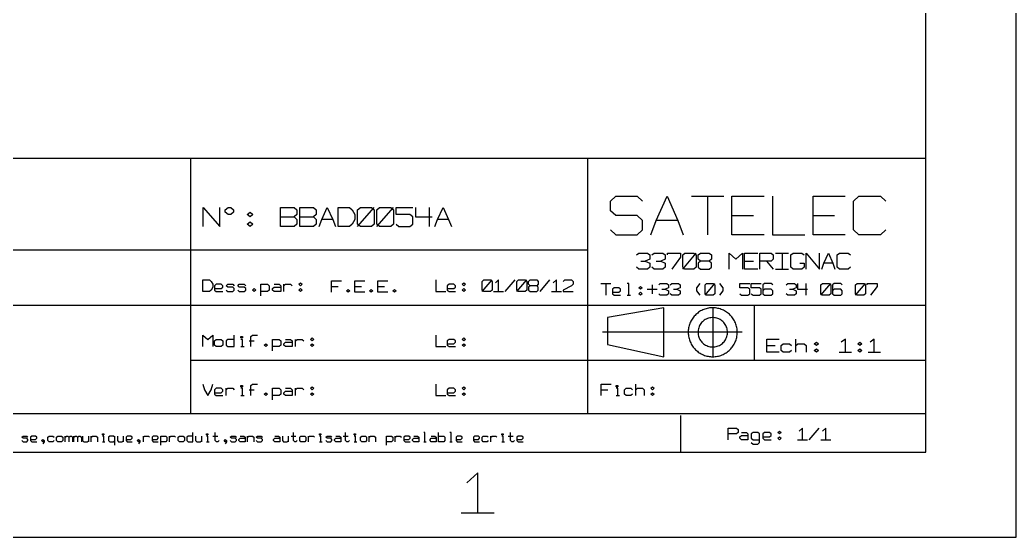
# Model space of a CAD drawing. Extents: x -658 to 530, y -320 to 521.
# Drawn here: x 238.3 to 530.4, y -319.5 to -167.8 of the extents above; entities that cross this region are included whole.
import ezdxf

# ---------------------------------------------------------------- set-up
doc = ezdxf.new("R2010")
doc.units = 0
doc.layers.add('1', color=1, linetype='CONTINUOUS')

msp = doc.modelspace()

# ---------------------------------------------------------------- linework, layer by layer
at = {"layer": '1'}
for p, q in [((530.35, -319.52), (530.35, 520.75)), ((503.92, -294.63), (503.92, 94.15)), ((503.92, -208.4), (72.75, -208.4)), ((288.35, -283.28), (288.35, -208.4)), ((404.77, -283.28), (404.77, -208.4)), ((503.92, -294.63), (503.92, -208.4)), ((411.42, -220.93), (413, -219.5)), ((411.42, -223.75), (411.42, -220.93)), ((413, -219.5), (419.3, -219.5)), ((419.3, -219.5), (420.87, -220.93)), ((424.87, -226.58), (428.02, -219.5)), ((428.02, -219.5), (431.17, -226.58)), ((435.17, -219.5), (444.62, -219.5)), ((439.9, -219.5), (439.9, -230.83)), ((447.05, -230.83), (447.05, -219.5)), ((447.05, -219.5), (456.52, -219.5)), ((458.95, -219.5), (458.95, -230.83)), ((470.82, -230.83), (470.82, -219.5)), ((470.82, -219.5), (480.27, -219.5)), ((482.7, -220.93), (484.27, -219.5)), ((482.7, -229.4), (482.7, -220.93)), ((484.27, -219.5), (490.6, -219.5)), ((490.6, -219.5), (492.17, -220.93)), ((292.03, -228.43), (292.03, -222.78)), ((292.03, -222.78), (296.88, -228.43)), ((296.88, -228.43), (296.88, -222.78)), ((298.5, -223.48), (299.3, -222.78)), ((298.5, -224.2), (298.5, -223.48)), ((299.3, -224.9), (298.5, -224.2)), ((299.3, -222.78), (300.1, -222.78)), ((300.1, -222.78), (300.93, -223.48)), ((300.93, -224.2), (300.1, -224.9)), ((300.93, -223.48), (300.93, -224.2)), ((304.95, -224.9), (305.78, -224.2)), ((305.78, -224.2), (306.58, -224.9)), ((314.65, -228.43), (314.65, -222.78)), ((314.65, -222.78), (318.7, -222.78)), ((318.7, -222.78), (319.5, -223.48)), ((319.5, -223.48), (319.5, -224.9)), ((320.33, -228.43), (320.33, -222.78)), ((320.33, -222.78), (324.35, -222.78)), ((324.35, -222.78), (325.18, -223.48)), ((325.18, -223.48), (325.18, -224.9)), ((326.78, -226.3), (328.4, -222.78)), ((328.4, -222.78), (330.03, -226.3)), ((331.63, -228.43), (331.63, -222.78)), ((331.63, -222.78), (334.88, -222.78)), ((334.88, -222.78), (335.68, -223.48)), ((335.68, -223.48), (336.48, -224.9)), ((337.3, -223.48), (338.1, -222.78)), ((337.3, -228.43), (342.15, -222.78)), ((337.3, -227.73), (337.3, -223.48)), ((338.1, -222.78), (341.33, -222.78)), ((341.33, -222.78), (342.15, -223.48)), ((342.15, -223.48), (342.15, -227.73)), ((342.95, -223.48), (343.75, -222.78)), ((342.95, -228.43), (347.8, -222.78)), ((342.95, -227.73), (342.95, -223.48)), ((343.75, -222.78), (347, -222.78)), ((347, -222.78), (347.8, -223.48)), ((347.8, -223.48), (347.8, -227.73)), ((348.6, -224.9), (348.6, -222.78)), ((348.6, -222.78), (353.45, -222.78)), ((354.28, -222.78), (354.28, -225.6)), ((358.3, -222.78), (358.3, -228.43)), ((360.73, -226.3), (362.35, -222.78)), ((362.35, -222.78), (363.98, -226.3)), ((413, -225.18), (411.42, -223.75)), ((300.1, -224.9), (299.3, -224.9)), ((305.78, -225.6), (304.95, -224.9)), ((304.95, -227.73), (305.78, -227.03)), ((305.78, -228.43), (304.95, -227.73)), ((306.58, -224.9), (305.78, -225.6)), ((305.78, -227.03), (306.58, -227.73)), ((306.58, -227.73), (305.78, -228.43)), ((314.65, -225.6), (318.7, -225.6)), ((319.5, -224.9), (318.7, -225.6)), ((318.7, -225.6), (319.5, -226.3)), ((319.5, -227.73), (318.7, -228.43)), ((319.5, -226.3), (319.5, -227.73)), ((320.33, -225.6), (324.35, -225.6)), ((325.18, -224.9), (324.35, -225.6)), ((324.35, -225.6), (325.18, -226.3)), ((325.18, -227.73), (324.35, -228.43)), ((325.18, -226.3), (325.18, -227.73)), ((325.98, -228.43), (326.78, -226.3)), ((330.03, -226.3), (326.78, -226.3)), ((330.03, -226.3), (330.83, -228.43)), ((335.68, -227.73), (334.88, -228.43)), ((336.48, -226.3), (335.68, -227.73)), ((336.48, -224.9), (336.48, -226.3)), ((338.1, -228.43), (337.3, -227.73)), ((342.15, -227.73), (341.33, -228.43)), ((343.75, -228.43), (342.95, -227.73)), ((347.8, -227.73), (347, -228.43)), ((352.65, -224.9), (348.6, -224.9)), ((348.6, -227.73), (349.43, -228.43)), ((353.45, -225.6), (352.65, -224.9)), ((352.65, -228.43), (353.45, -227.73)), ((353.45, -227.73), (353.45, -225.6)), ((354.28, -225.6), (359.13, -225.6)), ((359.93, -228.43), (360.73, -226.3)), ((363.98, -226.3), (360.73, -226.3)), ((363.98, -226.3), (364.78, -228.43)), ((419.3, -225.18), (413, -225.18)), ((420.87, -226.58), (419.3, -225.18)), ((420.87, -229.4), (420.87, -226.58)), ((423.3, -230.83), (424.87, -226.58)), ((431.17, -226.58), (424.87, -226.58)), ((431.17, -226.58), (432.75, -230.83)), ((447.05, -225.18), (453.37, -225.18)), ((470.82, -225.18), (477.12, -225.18)), ((318.7, -228.43), (314.65, -228.43)), ((324.35, -228.43), (320.33, -228.43)), ((334.88, -228.43), (331.63, -228.43)), ((341.33, -228.43), (338.1, -228.43)), ((347, -228.43), (343.75, -228.43)), ((349.43, -228.43), (352.65, -228.43)), ((411.42, -229.4), (413, -230.83)), ((419.3, -230.83), (420.87, -229.4)), ((484.27, -230.83), (482.7, -229.4)), ((492.17, -229.4), (490.6, -230.83)), ((413, -230.83), (419.3, -230.83)), ((456.52, -230.83), (447.05, -230.83)), ((458.95, -230.83), (468.4, -230.83)), ((480.27, -230.83), (470.82, -230.83)), ((490.6, -230.83), (484.27, -230.83)), ((404.77, -235.35), (72.75, -235.35)), ((419.05, -236.75), (419.7, -236.18)), ((419.7, -236.18), (422.3, -236.18)), ((422.3, -236.18), (422.95, -236.75)), ((423.57, -236.75), (424.22, -236.18)), ((424.22, -236.18), (426.82, -236.18)), ((426.82, -236.18), (427.47, -236.75)), ((428.12, -236.75), (428.12, -236.18)), ((428.12, -236.18), (432, -236.18)), ((432, -236.18), (432, -237.35)), ((432.65, -236.75), (433.27, -236.18)), ((432.65, -240.88), (436.52, -236.18)), ((433.27, -236.18), (435.87, -236.18)), ((435.87, -236.18), (436.52, -236.75)), ((437.17, -236.75), (437.82, -236.18)), ((437.82, -236.18), (440.4, -236.18)), ((440.4, -236.18), (441.05, -236.75)), ((446.22, -240.88), (446.22, -236.18)), ((446.22, -236.18), (448.15, -237.93)), ((448.15, -237.93), (450.1, -236.18)), ((450.1, -236.18), (450.1, -240.88)), ((450.75, -240.88), (450.75, -236.18)), ((450.75, -236.18), (454.62, -236.18)), ((455.27, -240.88), (455.27, -236.18)), ((455.27, -236.18), (458.5, -236.18)), ((458.5, -236.18), (459.15, -236.75)), ((459.8, -236.18), (463.67, -236.18)), ((461.75, -236.18), (461.75, -240.88)), ((464.32, -236.75), (464.97, -236.18)), ((464.97, -236.18), (467.55, -236.18)), ((467.55, -236.18), (468.2, -236.75)), ((468.85, -240.88), (468.85, -236.18)), ((468.85, -236.18), (472.72, -240.88)), ((472.72, -240.88), (472.72, -236.18)), ((474.02, -239.13), (475.32, -236.18)), ((475.32, -236.18), (476.62, -239.13)), ((477.9, -236.75), (478.55, -236.18)), ((478.55, -236.18), (481.15, -236.18)), ((481.15, -236.18), (481.8, -236.75)), ((420.35, -238.53), (421.65, -238.53)), ((422.95, -237.93), (421.65, -238.53)), ((421.65, -238.53), (422.95, -239.13)), ((422.95, -236.75), (422.95, -237.93)), ((422.95, -239.13), (422.95, -240.3)), ((424.87, -238.53), (426.17, -238.53)), ((427.47, -237.93), (426.17, -238.53)), ((426.17, -238.53), (427.47, -239.13)), ((427.47, -236.75), (427.47, -237.93)), ((427.47, -239.13), (427.47, -240.3)), ((432, -237.35), (429.4, -240.88)), ((432.65, -240.3), (432.65, -236.75)), ((436.52, -236.75), (436.52, -240.3)), ((437.17, -237.93), (437.17, -236.75)), ((437.82, -238.53), (437.17, -237.93)), ((437.82, -238.53), (437.17, -239.13)), ((437.17, -239.13), (437.17, -240.3)), ((440.4, -238.53), (437.82, -238.53)), ((441.05, -237.93), (440.4, -238.53)), ((441.05, -239.13), (440.4, -238.53)), ((441.05, -236.75), (441.05, -237.93)), ((441.05, -240.3), (441.05, -239.13)), ((450.75, -238.53), (453.32, -238.53)), ((458.5, -238.53), (455.27, -238.53)), ((457.22, -238.53), (459.15, -240.88)), ((459.15, -237.93), (458.5, -238.53)), ((459.15, -236.75), (459.15, -237.93)), ((464.32, -240.3), (464.32, -236.75)), ((466.92, -239.13), (468.2, -239.13)), ((468.2, -239.13), (468.2, -240.3)), ((473.37, -240.88), (474.02, -239.13)), ((476.62, -239.13), (474.02, -239.13)), ((476.62, -239.13), (477.25, -240.88)), ((477.9, -240.3), (477.9, -236.75)), ((419.7, -240.88), (419.05, -240.3)), ((422.3, -240.88), (419.7, -240.88)), ((422.95, -240.3), (422.3, -240.88)), ((424.22, -240.88), (423.57, -240.3)), ((426.82, -240.88), (424.22, -240.88)), ((427.47, -240.3), (426.82, -240.88)), ((433.27, -240.88), (432.65, -240.3)), ((435.87, -240.88), (433.27, -240.88)), ((436.52, -240.3), (435.87, -240.88)), ((437.17, -240.3), (437.82, -240.88)), ((437.82, -240.88), (440.4, -240.88)), ((440.4, -240.88), (441.05, -240.3)), ((454.62, -240.88), (450.75, -240.88)), ((459.8, -240.88), (463.67, -240.88)), ((464.97, -240.88), (464.32, -240.3)), ((467.55, -240.88), (464.97, -240.88)), ((468.2, -240.3), (467.55, -240.88)), ((478.55, -240.88), (477.9, -240.3)), ((481.15, -240.88), (478.55, -240.88)), ((481.8, -240.3), (481.15, -240.88)), ((291.95, -247.47), (291.95, -244.07)), ((291.95, -244.07), (293.88, -244.07)), ((293.88, -244.07), (294.38, -244.5)), ((294.38, -244.5), (294.85, -245.35)), ((320.08, -245.35), (320.55, -244.92)), ((320.55, -244.92), (321.05, -245.35)), ((329.68, -247.7), (329.68, -244.3)), ((329.68, -244.3), (332.58, -244.3)), ((336.45, -247.7), (336.45, -244.3)), ((336.45, -244.3), (339.38, -244.3)), ((343.25, -247.7), (343.25, -244.3)), ((343.25, -244.3), (346.15, -244.3)), ((360.2, -244.07), (360.2, -247.47)), ((367.98, -245.35), (368.45, -244.92)), ((368.45, -244.92), (368.95, -245.35)), ((373.8, -244.5), (374.28, -244.07)), ((373.8, -247.47), (376.7, -244.07)), ((373.8, -247.05), (373.8, -244.5)), ((374.28, -244.07), (376.23, -244.07)), ((376.23, -244.07), (376.7, -244.5)), ((376.7, -244.5), (376.7, -247.05)), ((378.65, -244.07), (377.68, -244.92)), ((378.65, -247.47), (378.65, -244.07)), ((380.58, -247.47), (383.5, -244.07)), ((383.98, -244.5), (384.45, -244.07)), ((383.98, -247.47), (386.88, -244.07)), ((383.98, -247.05), (383.98, -244.5)), ((384.45, -244.07), (386.4, -244.07)), ((386.4, -244.07), (386.88, -244.5)), ((386.88, -244.5), (386.88, -247.05)), ((387.38, -244.5), (387.85, -244.07)), ((387.38, -245.35), (387.38, -244.5)), ((387.85, -244.07), (389.8, -244.07)), ((389.8, -244.07), (390.28, -244.5)), ((390.28, -244.5), (390.28, -245.35)), ((390.78, -247.47), (393.68, -244.07)), ((395.63, -244.07), (394.65, -244.92)), ((395.63, -247.47), (395.63, -244.07)), ((397.55, -244.5), (398.05, -244.07)), ((398.05, -244.07), (399.98, -244.07)), ((399.98, -244.07), (400.48, -244.5)), ((400.48, -244.5), (400.48, -245.35)), ((408.6, -245.12), (411.5, -245.12)), ((410.05, -245.12), (410.05, -248.52)), ((416.83, -245.12), (416.35, -245.12)), ((416.83, -248.52), (416.83, -245.12)), ((425.58, -245.55), (426.05, -245.12)), ((426.05, -245.12), (428, -245.12)), ((428, -245.12), (428.48, -245.55)), ((428.95, -245.55), (429.45, -245.12)), ((429.45, -245.12), (431.38, -245.12)), ((431.38, -245.12), (431.88, -245.55)), ((436.73, -246.4), (437.7, -245.12)), ((439.15, -245.55), (439.63, -245.12)), ((439.15, -248.52), (442.05, -245.12)), ((439.63, -245.12), (441.58, -245.12)), ((441.58, -245.12), (442.05, -245.55)), ((444.48, -246.4), (443.5, -245.12)), ((449.33, -246.4), (449.33, -245.12)), ((449.33, -245.12), (452.25, -245.12)), ((452.73, -246.4), (452.73, -245.12)), ((452.73, -245.12), (455.65, -245.12)), ((456.6, -245.12), (456.13, -245.55)), ((458.55, -245.12), (456.6, -245.12)), ((459.03, -245.55), (458.55, -245.12)), ((462.93, -245.55), (463.4, -245.12)), ((463.4, -245.12), (465.35, -245.12)), ((465.35, -245.12), (465.83, -245.55)), ((466.3, -245.12), (466.3, -246.82)), ((468.73, -245.12), (468.73, -248.52)), ((473.1, -245.55), (473.58, -245.12)), ((473.1, -248.52), (476, -245.12)), ((473.58, -245.12), (475.53, -245.12)), ((475.53, -245.12), (476, -245.55)), ((476.98, -245.12), (476.5, -245.55)), ((478.93, -245.12), (476.98, -245.12)), ((479.4, -245.55), (478.93, -245.12)), ((483.28, -245.55), (483.78, -245.12)), ((483.28, -248.52), (486.2, -245.12)), ((483.78, -245.12), (485.7, -245.12)), ((485.7, -245.12), (486.2, -245.55)), ((486.68, -245.55), (486.68, -245.12)), ((486.68, -245.12), (489.6, -245.12)), ((489.6, -245.12), (489.6, -245.97)), ((293.88, -247.47), (291.95, -247.47)), ((294.38, -247.05), (293.88, -247.47)), ((294.85, -246.2), (294.38, -247.05)), ((294.85, -245.35), (294.85, -246.2)), ((295.83, -245.35), (295.33, -245.77)), ((295.33, -245.77), (295.33, -247.05)), ((295.33, -246.62), (297.28, -246.62)), ((295.33, -247.05), (295.83, -247.47)), ((297.28, -245.35), (295.83, -245.35)), ((295.83, -247.47), (297.75, -247.47)), ((297.75, -245.77), (297.28, -245.35)), ((297.28, -246.62), (297.75, -246.2)), ((297.75, -246.2), (297.75, -245.77)), ((298.73, -245.77), (299.23, -245.35)), ((299.23, -246.2), (298.73, -245.77)), ((298.73, -247.05), (299.23, -247.47)), ((299.23, -245.35), (300.68, -245.35)), ((300.68, -246.2), (299.23, -246.2)), ((299.23, -247.47), (300.68, -247.47)), ((300.68, -245.35), (301.15, -245.77)), ((301.15, -246.62), (300.68, -246.2)), ((300.68, -247.47), (301.15, -247.05)), ((301.15, -247.05), (301.15, -246.62)), ((302.13, -245.77), (302.6, -245.35)), ((302.6, -246.2), (302.13, -245.77)), ((302.13, -247.05), (302.6, -247.47)), ((302.6, -245.35), (304.08, -245.35)), ((304.08, -246.2), (302.6, -246.2)), ((302.6, -247.47), (304.08, -247.47)), ((304.08, -245.35), (304.55, -245.77)), ((304.55, -246.62), (304.08, -246.2)), ((304.08, -247.47), (304.55, -247.05)), ((304.55, -247.05), (304.55, -246.62)), ((306.5, -247.05), (306.98, -246.62)), ((306.98, -247.47), (306.5, -247.05)), ((306.98, -246.62), (307.45, -247.05)), ((307.45, -247.05), (306.98, -247.47)), ((308.93, -248.75), (308.93, -245.35)), ((308.93, -245.35), (310.85, -245.35)), ((310.85, -247.47), (308.93, -247.47)), ((310.85, -245.35), (311.35, -245.77)), ((311.35, -247.05), (310.85, -247.47)), ((311.35, -245.77), (311.35, -247.05)), ((312.33, -246.62), (312.8, -246.2)), ((312.33, -247.05), (312.33, -246.62)), ((312.8, -247.47), (312.33, -247.05)), ((312.8, -245.35), (314.25, -245.35)), ((312.8, -246.2), (314.75, -246.2)), ((314.75, -247.47), (312.8, -247.47)), ((314.25, -245.35), (314.75, -245.77)), ((314.75, -245.77), (314.75, -247.47)), ((315.7, -247.47), (315.7, -245.35)), ((315.7, -245.77), (316.2, -245.35)), ((316.2, -245.35), (317.65, -245.35)), ((317.65, -245.35), (318.13, -245.77)), ((320.55, -245.77), (320.08, -245.35)), ((320.08, -247.05), (320.55, -246.62)), ((320.55, -247.47), (320.08, -247.05)), ((321.05, -245.35), (320.55, -245.77)), ((320.55, -246.62), (321.05, -247.05)), ((321.05, -247.05), (320.55, -247.47)), ((329.68, -246), (331.6, -246)), ((334.03, -247.27), (334.53, -246.85)), ((334.53, -247.7), (334.03, -247.27)), ((334.53, -246.85), (335, -247.27)), ((335, -247.27), (334.53, -247.7)), ((336.45, -246), (338.4, -246)), ((339.38, -247.7), (336.45, -247.7)), ((340.83, -247.27), (341.3, -246.85)), ((341.3, -247.7), (340.83, -247.27)), ((341.3, -246.85), (341.8, -247.27)), ((341.8, -247.27), (341.3, -247.7)), ((343.25, -246), (345.2, -246)), ((346.15, -247.7), (343.25, -247.7)), ((347.63, -247.27), (348.1, -246.85)), ((348.1, -247.7), (347.63, -247.27)), ((348.1, -246.85), (348.58, -247.27)), ((348.58, -247.27), (348.1, -247.7)), ((360.2, -247.47), (363.13, -247.47)), ((364.1, -245.35), (363.6, -245.77)), ((363.6, -245.77), (363.6, -247.05)), ((363.6, -246.62), (365.55, -246.62)), ((363.6, -247.05), (364.1, -247.47)), ((365.55, -245.35), (364.1, -245.35)), ((364.1, -247.47), (366.03, -247.47)), ((366.03, -245.77), (365.55, -245.35)), ((365.55, -246.62), (366.03, -246.2)), ((366.03, -246.2), (366.03, -245.77)), ((368.45, -245.77), (367.98, -245.35)), ((367.98, -247.05), (368.45, -246.62)), ((368.45, -247.47), (367.98, -247.05)), ((368.95, -245.35), (368.45, -245.77)), ((368.45, -246.62), (368.95, -247.05)), ((368.95, -247.05), (368.45, -247.47)), ((374.28, -247.47), (373.8, -247.05)), ((376.23, -247.47), (374.28, -247.47)), ((376.7, -247.05), (376.23, -247.47)), ((377.18, -247.47), (380.1, -247.47)), ((384.45, -247.47), (383.98, -247.05)), ((386.4, -247.47), (384.45, -247.47)), ((386.88, -247.05), (386.4, -247.47)), ((387.85, -245.77), (387.38, -245.35)), ((387.85, -245.77), (387.38, -246.2)), ((387.38, -246.2), (387.38, -247.05)), ((387.38, -247.05), (387.85, -247.47)), ((389.8, -245.77), (387.85, -245.77)), ((387.85, -247.47), (389.8, -247.47)), ((390.28, -245.35), (389.8, -245.77)), ((390.28, -246.2), (389.8, -245.77)), ((389.8, -247.47), (390.28, -247.05)), ((390.28, -247.05), (390.28, -246.2)), ((394.15, -247.47), (397.08, -247.47)), ((399.98, -245.77), (397.55, -247.05)), ((397.55, -247.05), (397.55, -247.47)), ((397.55, -247.47), (400.48, -247.47)), ((400.48, -245.35), (399.98, -245.77)), ((412.48, -246.4), (411.98, -246.82)), ((411.98, -246.82), (411.98, -248.1)), ((411.98, -247.67), (413.93, -247.67)), ((411.98, -248.1), (412.48, -248.52)), ((413.93, -246.4), (412.48, -246.4)), ((414.4, -246.82), (413.93, -246.4)), ((413.93, -247.67), (414.4, -247.25)), ((414.4, -247.25), (414.4, -246.82)), ((419.75, -246.4), (420.23, -245.97)), ((420.23, -246.82), (419.75, -246.4)), ((419.75, -248.1), (420.23, -247.67)), ((420.23, -248.52), (419.75, -248.1)), ((420.23, -245.97), (420.73, -246.4)), ((420.73, -246.4), (420.23, -246.82)), ((420.23, -247.67), (420.73, -248.1)), ((420.73, -248.1), (420.23, -248.52)), ((422.18, -246.82), (425.08, -246.82)), ((423.63, -245.55), (423.63, -248.1)), ((426.05, -248.52), (425.58, -248.1)), ((426.53, -246.82), (427.5, -246.82)), ((428.48, -246.4), (427.5, -246.82)), ((427.5, -246.82), (428.48, -247.25)), ((428.48, -248.1), (428, -248.52)), ((428.48, -245.55), (428.48, -246.4)), ((428.48, -247.25), (428.48, -248.1)), ((429.45, -248.52), (428.95, -248.1)), ((429.93, -246.82), (430.9, -246.82)), ((431.88, -246.4), (430.9, -246.82)), ((430.9, -246.82), (431.88, -247.25)), ((431.88, -248.1), (431.38, -248.52)), ((431.88, -245.55), (431.88, -246.4)), ((431.88, -247.25), (431.88, -248.1)), ((436.73, -247.25), (436.73, -246.4)), ((437.7, -248.52), (436.73, -247.25)), ((439.15, -248.1), (439.15, -245.55)), ((439.63, -248.52), (439.15, -248.1)), ((442.05, -248.1), (441.58, -248.52)), ((442.05, -245.55), (442.05, -248.1)), ((443.5, -248.52), (444.48, -247.25)), ((444.48, -247.25), (444.48, -246.4)), ((451.75, -246.4), (449.33, -246.4)), ((449.33, -248.1), (449.83, -248.52)), ((452.25, -246.82), (451.75, -246.4)), ((451.75, -248.52), (452.25, -248.1)), ((452.25, -248.1), (452.25, -246.82)), ((455.15, -246.4), (452.73, -246.4)), ((452.73, -248.1), (453.23, -248.52)), ((455.65, -246.82), (455.15, -246.4)), ((455.15, -248.52), (455.65, -248.1)), ((455.65, -248.1), (455.65, -246.82)), ((456.13, -245.55), (456.13, -248.1)), ((456.6, -246.82), (456.13, -247.25)), ((456.13, -248.1), (456.6, -248.52)), ((458.55, -246.82), (456.6, -246.82)), ((459.03, -247.25), (458.55, -246.82)), ((458.55, -248.52), (459.03, -248.1)), ((459.03, -248.1), (459.03, -247.25)), ((463.4, -248.52), (462.93, -248.1)), ((463.88, -246.82), (464.85, -246.82)), ((465.83, -246.4), (464.85, -246.82)), ((464.85, -246.82), (465.83, -247.25)), ((465.83, -248.1), (465.35, -248.52)), ((465.83, -245.55), (465.83, -246.4)), ((465.83, -247.25), (465.83, -248.1)), ((466.3, -246.82), (469.23, -246.82)), ((473.1, -248.1), (473.1, -245.55)), ((473.58, -248.52), (473.1, -248.1)), ((476, -248.1), (475.53, -248.52)), ((476, -245.55), (476, -248.1)), ((476.5, -245.55), (476.5, -248.1)), ((476.98, -246.82), (476.5, -247.25)), ((476.5, -248.1), (476.98, -248.52)), ((478.93, -246.82), (476.98, -246.82)), ((479.4, -247.25), (478.93, -246.82)), ((478.93, -248.52), (479.4, -248.1)), ((479.4, -248.1), (479.4, -247.25)), ((483.28, -248.1), (483.28, -245.55)), ((483.78, -248.52), (483.28, -248.1)), ((486.2, -248.1), (485.7, -248.52)), ((486.2, -245.55), (486.2, -248.1)), ((489.6, -245.97), (487.65, -248.52)), ((412.48, -248.52), (414.4, -248.52)), ((416.35, -248.52), (417.33, -248.52)), ((428, -248.52), (426.05, -248.52)), ((431.38, -248.52), (429.45, -248.52)), ((441.58, -248.52), (439.63, -248.52)), ((449.83, -248.52), (451.75, -248.52)), ((453.23, -248.52), (455.15, -248.52)), ((456.6, -248.52), (458.55, -248.52)), ((465.35, -248.52), (463.4, -248.52)), ((475.53, -248.52), (473.58, -248.52)), ((476.98, -248.52), (478.93, -248.52)), ((485.7, -248.52), (483.78, -248.52)), ((503.92, -251.53), (72.75, -251.53)), ((427.05, -252.25), (410.53, -255.1)), ((427.05, -266.6), (427.05, -252.25)), ((436.73, -253.97), (436.45, -254.22)), ((437, -253.77), (436.73, -253.97)), ((437.28, -253.55), (437, -253.77)), ((437.55, -253.35), (437.28, -253.55)), ((437.85, -253.17), (437.55, -253.35)), ((438.18, -253.02), (437.85, -253.17)), ((438.48, -252.87), (438.18, -253.02)), ((438.8, -252.72), (438.48, -252.87)), ((439.13, -252.6), (438.8, -252.72)), ((439.48, -252.5), (439.13, -252.6)), ((439.8, -252.42), (439.48, -252.5)), ((440.15, -252.35), (439.8, -252.42)), ((440.5, -252.3), (440.15, -252.35)), ((440.83, -252.25), (440.5, -252.3)), ((441.18, -252.25), (440.83, -252.25)), ((441.53, -252.25), (441.18, -252.25)), ((441.43, -252.25), (441.43, -266.6)), ((441.88, -252.25), (441.53, -252.25)), ((442.23, -252.27), (441.88, -252.25)), ((442.58, -252.32), (442.23, -252.27)), ((442.93, -252.4), (442.58, -252.32)), ((443.25, -252.47), (442.93, -252.4)), ((443.6, -252.57), (443.25, -252.47)), ((443.93, -252.7), (443.6, -252.57)), ((444.25, -252.82), (443.93, -252.7)), ((444.58, -252.97), (444.25, -252.82)), ((444.88, -253.12), (444.58, -252.97)), ((445.18, -253.3), (444.88, -253.12)), ((445.48, -253.5), (445.18, -253.3)), ((445.75, -253.7), (445.48, -253.5)), ((446.03, -253.9), (445.75, -253.7)), ((446.3, -254.15), (446.03, -253.9)), ((453.62, -267.7), (453.62, -251.53)), ((410.53, -255.1), (410.53, -263.02)), ((434.73, -256.8), (434.6, -257.12)), ((434.85, -256.47), (434.73, -256.8)), ((435, -256.17), (434.85, -256.47)), ((435.18, -255.87), (435, -256.17)), ((435.35, -255.57), (435.18, -255.87)), ((435.55, -255.27), (435.35, -255.57)), ((435.75, -255), (435.55, -255.27)), ((435.98, -254.72), (435.75, -255)), ((436.23, -254.47), (435.98, -254.72)), ((436.45, -254.22), (436.23, -254.47)), ((437.95, -256.87), (437.75, -257.17)), ((438.15, -256.6), (437.95, -256.87)), ((438.4, -256.35), (438.15, -256.6)), ((438.65, -256.12), (438.4, -256.35)), ((438.93, -255.9), (438.65, -256.12)), ((439.23, -255.7), (438.93, -255.9)), ((439.53, -255.55), (439.23, -255.7)), ((439.85, -255.4), (439.53, -255.55)), ((440.18, -255.3), (439.85, -255.4)), ((440.53, -255.2), (440.18, -255.3)), ((440.85, -255.15), (440.53, -255.2)), ((441.2, -255.12), (440.85, -255.15)), ((441.55, -255.12), (441.2, -255.12)), ((441.9, -255.15), (441.55, -255.12)), ((442.25, -255.2), (441.9, -255.15)), ((442.6, -255.27), (442.25, -255.2)), ((442.93, -255.37), (442.6, -255.27)), ((443.25, -255.52), (442.93, -255.37)), ((443.55, -255.67), (443.25, -255.52)), ((443.85, -255.87), (443.55, -255.67)), ((444.13, -256.07), (443.85, -255.87)), ((444.4, -256.3), (444.13, -256.07)), ((444.63, -256.55), (444.4, -256.3)), ((444.85, -256.82), (444.63, -256.55)), ((445.05, -257.1), (444.85, -256.82)), ((446.55, -254.37), (446.3, -254.15)), ((446.78, -254.65), (446.55, -254.37)), ((447, -254.9), (446.78, -254.65)), ((447.23, -255.17), (447, -254.9)), ((447.43, -255.47), (447.23, -255.17)), ((447.6, -255.77), (447.43, -255.47)), ((447.78, -256.07), (447.6, -255.77)), ((447.93, -256.37), (447.78, -256.07)), ((448.08, -256.7), (447.93, -256.37)), ((448.2, -257.02), (448.08, -256.7)), ((450.05, -259.42), (409.08, -259.42)), ((434.25, -258.85), (434.23, -259.2)), ((434.23, -259.2), (434.23, -259.55)), ((434.23, -259.55), (434.25, -259.9)), ((434.3, -258.5), (434.25, -258.85)), ((434.25, -259.9), (434.28, -260.22)), ((434.35, -258.15), (434.3, -258.5)), ((434.43, -257.8), (434.35, -258.15)), ((434.5, -257.47), (434.43, -257.8)), ((434.6, -257.12), (434.5, -257.47)), ((437.13, -259.15), (437.1, -259.5)), ((437.1, -259.5), (437.13, -259.82)), ((437.15, -258.8), (437.13, -259.15)), ((437.13, -259.82), (437.18, -260.17)), ((437.23, -258.45), (437.15, -258.8)), ((437.3, -258.12), (437.23, -258.45)), ((437.43, -257.77), (437.3, -258.12)), ((437.58, -257.47), (437.43, -257.77)), ((437.75, -257.17), (437.58, -257.47)), ((445.23, -257.4), (445.05, -257.1)), ((445.38, -257.72), (445.23, -257.4)), ((445.5, -258.05), (445.38, -257.72)), ((445.6, -258.4), (445.5, -258.05)), ((445.68, -258.72), (445.6, -258.4)), ((445.73, -259.07), (445.68, -258.72)), ((445.7, -260), (445.73, -259.65)), ((445.73, -259.42), (445.73, -259.07)), ((445.73, -259.65), (445.73, -259.42)), ((448.3, -257.35), (448.2, -257.02)), ((448.4, -257.7), (448.3, -257.35)), ((448.48, -258.02), (448.4, -257.7)), ((448.53, -258.37), (448.48, -258.02)), ((448.58, -258.72), (448.53, -258.37)), ((448.55, -260.22), (448.6, -259.9)), ((448.6, -259.07), (448.58, -258.72)), ((448.6, -259.42), (448.6, -259.07)), ((448.6, -259.55), (448.6, -259.42)), ((448.6, -259.9), (448.6, -259.55)), ((291.95, -263.62), (291.95, -260.25)), ((291.95, -260.25), (293.4, -261.52)), ((293.4, -261.52), (294.85, -260.25)), ((294.85, -260.25), (294.85, -263.62)), ((295.33, -261.95), (295.83, -261.52)), ((295.33, -263.2), (295.33, -261.95)), ((295.83, -261.52), (297.28, -261.52)), ((297.28, -261.52), (297.75, -261.95)), ((297.75, -261.95), (297.75, -263.2)), ((299.23, -261.52), (298.73, -261.95)), ((298.73, -261.95), (298.73, -263.2)), ((301.15, -261.52), (299.23, -261.52)), ((301.15, -263.62), (301.15, -260.25)), ((303.1, -261.1), (303.1, -260.67)), ((303.1, -260.67), (303.58, -260.67)), ((303.58, -261.1), (303.1, -261.1)), ((303.58, -261.52), (303.1, -261.52)), ((303.58, -260.67), (303.58, -261.1)), ((303.58, -263.62), (303.58, -261.52)), ((305.53, -261.95), (306.98, -261.95)), ((306, -260.67), (306.5, -260.25)), ((306, -263.62), (306, -260.67)), ((306.5, -260.25), (307.95, -260.25)), ((309.88, -263.2), (310.38, -262.77)), ((310.38, -262.77), (310.85, -263.2)), ((312.33, -264.9), (312.33, -261.52)), ((312.33, -261.52), (314.25, -261.52)), ((314.25, -261.52), (314.75, -261.95)), ((314.75, -261.95), (314.75, -263.2)), ((315.7, -262.77), (316.2, -262.35)), ((315.7, -263.2), (315.7, -262.77)), ((316.2, -261.52), (317.65, -261.52)), ((316.2, -262.35), (318.13, -262.35)), ((317.65, -261.52), (318.13, -261.95)), ((318.13, -261.95), (318.13, -263.62)), ((319.1, -263.62), (319.1, -261.52)), ((319.1, -261.95), (319.6, -261.52)), ((319.6, -261.52), (321.05, -261.52)), ((321.05, -261.52), (321.53, -261.95)), ((323.48, -261.52), (323.95, -261.1)), ((323.95, -261.95), (323.48, -261.52)), ((323.48, -263.2), (323.95, -262.77)), ((323.95, -261.1), (324.45, -261.52)), ((324.45, -261.52), (323.95, -261.95)), ((323.95, -262.77), (324.45, -263.2)), ((360.2, -260.25), (360.2, -263.62)), ((364.1, -261.52), (363.6, -261.95)), ((363.6, -261.95), (363.6, -263.2)), ((363.6, -262.77), (365.55, -262.77)), ((365.55, -261.52), (364.1, -261.52)), ((366.03, -261.95), (365.55, -261.52)), ((365.55, -262.77), (366.03, -262.35)), ((366.03, -262.35), (366.03, -261.95)), ((367.98, -261.52), (368.45, -261.1)), ((368.45, -261.95), (367.98, -261.52)), ((367.98, -263.2), (368.45, -262.77)), ((368.45, -261.1), (368.95, -261.52)), ((368.95, -261.52), (368.45, -261.95)), ((368.45, -262.77), (368.95, -263.2)), ((434.28, -260.22), (434.33, -260.57)), ((434.33, -260.57), (434.4, -260.92)), ((434.4, -260.92), (434.48, -261.27)), ((434.48, -261.27), (434.58, -261.6)), ((434.58, -261.6), (434.68, -261.92)), ((434.68, -261.92), (434.8, -262.25)), ((434.8, -262.25), (434.95, -262.57)), ((434.95, -262.57), (435.13, -262.87)), ((437.18, -260.17), (437.25, -260.52)), ((437.25, -260.52), (437.35, -260.85)), ((437.35, -260.85), (437.48, -261.17)), ((437.48, -261.17), (437.63, -261.5)), ((437.63, -261.5), (437.83, -261.8)), ((437.83, -261.8), (438.03, -262.07)), ((438.03, -262.07), (438.25, -262.35)), ((438.25, -262.35), (438.5, -262.6)), ((438.5, -262.6), (438.75, -262.82)), ((438.75, -262.82), (439.03, -263.02)), ((443.95, -262.9), (444.23, -262.7)), ((444.23, -262.7), (444.48, -262.45)), ((444.48, -262.45), (444.73, -262.2)), ((444.73, -262.2), (444.93, -261.92)), ((444.93, -261.92), (445.13, -261.62)), ((445.13, -261.62), (445.3, -261.32)), ((445.3, -261.32), (445.43, -261)), ((445.43, -261), (445.55, -260.67)), ((445.55, -260.67), (445.63, -260.32)), ((445.63, -260.32), (445.7, -260)), ((447.73, -262.87), (447.88, -262.57)), ((447.88, -262.57), (448.03, -262.25)), ((448.03, -262.25), (448.15, -261.92)), ((448.15, -261.92), (448.28, -261.6)), ((448.28, -261.6), (448.38, -261.27)), ((448.38, -261.27), (448.45, -260.92)), ((448.45, -260.92), (448.5, -260.57)), ((448.5, -260.57), (448.55, -260.22)), ((457.25, -265.22), (457.25, -261.45)), ((457.25, -261.45), (460.9, -261.45)), ((461.5, -263.32), (462.1, -262.85)), ((462.1, -262.85), (463.93, -262.85)), ((463.93, -262.85), (464.53, -263.32)), ((465.75, -265.22), (465.75, -261.45)), ((465.75, -263.32), (466.35, -262.85)), ((466.35, -262.85), (468.18, -262.85)), ((468.18, -262.85), (468.78, -263.32)), ((471.2, -262.85), (471.8, -262.37)), ((471.8, -263.32), (471.2, -262.85)), ((471.8, -262.37), (472.4, -262.85)), ((472.4, -262.85), (471.8, -263.32)), ((480.3, -261.45), (479.08, -262.37)), ((480.3, -265.22), (480.3, -261.45)), ((483.93, -262.85), (484.53, -262.37)), ((484.53, -263.32), (483.93, -262.85)), ((484.53, -262.37), (485.15, -262.85)), ((485.15, -262.85), (484.53, -263.32)), ((488.78, -261.45), (487.58, -262.37)), ((488.78, -265.22), (488.78, -261.45)), ((295.83, -263.62), (295.33, -263.2)), ((297.28, -263.62), (295.83, -263.62)), ((297.75, -263.2), (297.28, -263.62)), ((298.73, -263.2), (299.23, -263.62)), ((299.23, -263.62), (301.15, -263.62)), ((303.1, -263.62), (304.08, -263.62)), ((310.38, -263.62), (309.88, -263.2)), ((310.85, -263.2), (310.38, -263.62)), ((314.25, -263.62), (312.33, -263.62)), ((314.75, -263.2), (314.25, -263.62)), ((316.2, -263.62), (315.7, -263.2)), ((318.13, -263.62), (316.2, -263.62)), ((323.95, -263.62), (323.48, -263.2)), ((324.45, -263.2), (323.95, -263.62)), ((360.2, -263.62), (363.13, -263.62)), ((363.6, -263.2), (364.1, -263.62)), ((364.1, -263.62), (366.03, -263.62)), ((368.45, -263.62), (367.98, -263.2)), ((368.95, -263.2), (368.45, -263.62)), ((410.53, -263.02), (427.05, -266.6)), ((435.13, -262.87), (435.3, -263.17)), ((435.3, -263.17), (435.48, -263.47)), ((435.48, -263.47), (435.68, -263.75)), ((435.68, -263.75), (435.9, -264.02)), ((435.9, -264.02), (436.13, -264.3)), ((436.13, -264.3), (436.38, -264.55)), ((436.38, -264.55), (436.63, -264.77)), ((436.63, -264.77), (436.9, -265)), ((436.9, -265), (437.18, -265.22)), ((437.18, -265.22), (437.45, -265.42)), ((437.45, -265.42), (437.75, -265.6)), ((437.75, -265.6), (438.05, -265.77)), ((438.05, -265.77), (438.38, -265.92)), ((439.03, -263.02), (439.33, -263.2)), ((439.33, -263.2), (439.65, -263.35)), ((439.65, -263.35), (439.98, -263.47)), ((439.98, -263.47), (440.3, -263.6)), ((440.3, -263.6), (440.65, -263.67)), ((440.65, -263.67), (441, -263.72)), ((441, -263.72), (441.35, -263.72)), ((441.35, -263.72), (441.68, -263.72)), ((441.68, -263.72), (442.03, -263.7)), ((442.03, -263.7), (442.38, -263.62)), ((442.38, -263.62), (442.73, -263.52)), ((442.73, -263.52), (443.05, -263.42)), ((443.05, -263.42), (443.35, -263.27)), ((443.35, -263.27), (443.68, -263.1)), ((443.68, -263.1), (443.95, -262.9)), ((444.45, -265.92), (444.78, -265.77)), ((444.78, -265.77), (445.08, -265.6)), ((445.08, -265.6), (445.38, -265.42)), ((445.38, -265.42), (445.65, -265.22)), ((445.65, -265.22), (445.93, -265)), ((445.93, -265), (446.2, -264.77)), ((446.2, -264.77), (446.45, -264.55)), ((446.45, -264.55), (446.7, -264.3)), ((446.7, -264.3), (446.93, -264.02)), ((446.93, -264.02), (447.15, -263.75)), ((447.15, -263.75), (447.35, -263.47)), ((447.35, -263.47), (447.55, -263.17)), ((447.55, -263.17), (447.73, -262.87)), ((457.25, -263.32), (459.68, -263.32)), ((460.9, -265.22), (457.25, -265.22)), ((461.5, -264.75), (461.5, -263.32)), ((462.1, -265.22), (461.5, -264.75)), ((463.93, -265.22), (462.1, -265.22)), ((464.53, -264.75), (463.93, -265.22)), ((468.78, -263.32), (468.78, -265.22)), ((471.2, -264.75), (471.8, -264.27)), ((471.8, -265.22), (471.2, -264.75)), ((471.8, -264.27), (472.4, -264.75)), ((472.4, -264.75), (471.8, -265.22)), ((478.48, -265.22), (482.1, -265.22)), ((483.93, -264.75), (484.53, -264.27)), ((484.53, -265.22), (483.93, -264.75)), ((484.53, -264.27), (485.15, -264.75)), ((485.15, -264.75), (484.53, -265.22)), ((486.95, -265.22), (490.6, -265.22)), ((503.92, -267.7), (288.35, -267.7)), ((438.38, -265.92), (438.7, -266.07)), ((438.7, -266.07), (439.03, -266.2)), ((439.03, -266.2), (439.35, -266.3)), ((439.35, -266.3), (439.7, -266.4)), ((439.7, -266.4), (440.03, -266.47)), ((440.03, -266.47), (440.38, -266.52)), ((440.38, -266.52), (440.73, -266.57)), ((440.73, -266.57), (441.08, -266.6)), ((441.08, -266.6), (441.43, -266.6)), ((441.43, -266.6), (441.78, -266.6)), ((441.78, -266.6), (442.13, -266.57)), ((442.13, -266.57), (442.45, -266.52)), ((442.45, -266.52), (442.8, -266.47)), ((442.8, -266.47), (443.15, -266.4)), ((443.15, -266.4), (443.48, -266.3)), ((443.48, -266.3), (443.83, -266.2)), ((443.83, -266.2), (444.15, -266.07)), ((444.15, -266.07), (444.45, -265.92)), ((291.95, -274.62), (292.43, -276.3)), ((292.43, -276.3), (293.4, -278)), ((293.4, -278), (294.38, -276.3)), ((294.38, -276.3), (294.85, -274.62)), ((295.83, -275.87), (295.33, -276.3)), ((295.33, -276.3), (295.33, -277.57)), ((295.33, -277.15), (297.28, -277.15)), ((297.28, -275.87), (295.83, -275.87)), ((297.75, -276.3), (297.28, -275.87)), ((297.28, -277.15), (297.75, -276.72)), ((297.75, -276.72), (297.75, -276.3)), ((298.73, -278), (298.73, -275.87)), ((298.73, -276.3), (299.23, -275.87)), ((299.23, -275.87), (300.68, -275.87)), ((300.68, -275.87), (301.15, -276.3)), ((303.1, -275.45), (303.1, -275.02)), ((303.1, -275.02), (303.58, -275.02)), ((303.58, -275.45), (303.1, -275.45)), ((303.58, -275.87), (303.1, -275.87)), ((303.58, -275.02), (303.58, -275.45)), ((303.58, -278), (303.58, -275.87)), ((305.53, -276.3), (306.98, -276.3)), ((306, -275.02), (306.5, -274.62)), ((306, -278), (306, -275.02)), ((306.5, -274.62), (307.95, -274.62)), ((309.88, -277.57), (310.38, -277.15)), ((310.38, -277.15), (310.85, -277.57)), ((312.33, -279.27), (312.33, -275.87)), ((312.33, -275.87), (314.25, -275.87)), ((314.25, -275.87), (314.75, -276.3)), ((314.75, -276.3), (314.75, -277.57)), ((315.7, -277.15), (316.2, -276.72)), ((315.7, -277.57), (315.7, -277.15)), ((316.2, -275.87), (317.65, -275.87)), ((316.2, -276.72), (318.13, -276.72)), ((317.65, -275.87), (318.13, -276.3)), ((318.13, -276.3), (318.13, -278)), ((319.1, -278), (319.1, -275.87)), ((319.1, -276.3), (319.6, -275.87)), ((319.6, -275.87), (321.05, -275.87)), ((321.05, -275.87), (321.53, -276.3)), ((323.48, -275.87), (323.95, -275.45)), ((323.95, -276.3), (323.48, -275.87)), ((323.48, -277.57), (323.95, -277.15)), ((323.95, -275.45), (324.45, -275.87)), ((324.45, -275.87), (323.95, -276.3)), ((323.95, -277.15), (324.45, -277.57)), ((360.2, -274.62), (360.2, -278)), ((364.1, -275.87), (363.6, -276.3)), ((363.6, -276.3), (363.6, -277.57)), ((363.6, -277.15), (365.55, -277.15)), ((365.55, -275.87), (364.1, -275.87)), ((366.03, -276.3), (365.55, -275.87)), ((365.55, -277.15), (366.03, -276.72)), ((366.03, -276.72), (366.03, -276.3)), ((367.98, -275.87), (368.45, -275.45)), ((368.45, -276.3), (367.98, -275.87)), ((367.98, -277.57), (368.45, -277.15)), ((368.45, -275.45), (368.95, -275.87)), ((368.95, -275.87), (368.45, -276.3)), ((368.45, -277.15), (368.95, -277.57)), ((408.73, -278), (408.73, -274.62)), ((408.73, -274.62), (411.63, -274.62)), ((408.73, -276.3), (410.65, -276.3)), ((413.08, -275.45), (413.08, -275.02)), ((413.08, -275.02), (413.58, -275.02)), ((413.58, -275.45), (413.08, -275.45)), ((413.58, -275.87), (413.08, -275.87)), ((413.58, -275.02), (413.58, -275.45)), ((413.58, -278), (413.58, -275.87)), ((415.5, -276.3), (416, -275.87)), ((415.5, -277.57), (415.5, -276.3)), ((416, -275.87), (417.45, -275.87)), ((417.45, -275.87), (417.93, -276.3)), ((418.9, -278), (418.9, -274.62)), ((418.9, -276.3), (419.4, -275.87)), ((419.4, -275.87), (420.85, -275.87)), ((420.85, -275.87), (421.33, -276.3)), ((421.33, -276.3), (421.33, -278)), ((423.28, -275.87), (423.75, -275.45)), ((423.75, -276.3), (423.28, -275.87)), ((423.28, -277.57), (423.75, -277.15)), ((423.75, -275.45), (424.25, -275.87)), ((424.25, -275.87), (423.75, -276.3)), ((423.75, -277.15), (424.25, -277.57)), ((295.33, -277.57), (295.83, -278)), ((295.83, -278), (297.75, -278)), ((303.1, -278), (304.08, -278)), ((310.38, -278), (309.88, -277.57)), ((310.85, -277.57), (310.38, -278)), ((314.25, -278), (312.33, -278)), ((314.75, -277.57), (314.25, -278)), ((316.2, -278), (315.7, -277.57)), ((318.13, -278), (316.2, -278)), ((323.95, -278), (323.48, -277.57)), ((324.45, -277.57), (323.95, -278)), ((360.2, -278), (363.13, -278)), ((363.6, -277.57), (364.1, -278)), ((364.1, -278), (366.03, -278)), ((368.45, -278), (367.98, -277.57)), ((368.95, -277.57), (368.45, -278)), ((413.08, -278), (414.05, -278)), ((416, -278), (415.5, -277.57)), ((417.45, -278), (416, -278)), ((417.93, -277.57), (417.45, -278)), ((423.75, -278), (423.28, -277.57)), ((424.25, -277.57), (423.75, -278)), ((72.75, -283.28), (503.92, -283.28)), ((432.07, -294.63), (432.07, -283.85)), ((289.03, -291.53), (289.03, -288.88)), ((295.58, -291.2), (295.58, -288.88)), ((318.5, -291.2), (318.5, -288.88)), ((333.78, -291.2), (333.78, -288.88)), ((357.05, -288.88), (356.7, -288.88)), ((357.05, -291.53), (357.05, -288.88)), ((361.05, -291.53), (361.05, -288.88)), ((364.7, -288.88), (364.33, -288.88)), ((364.7, -291.53), (364.7, -288.88)), ((382.15, -291.2), (382.15, -288.88)), ((445.93, -290.95), (445.93, -287.58)), ((445.93, -287.58), (448.38, -287.58)), ((448.38, -287.58), (448.85, -288)), ((448.85, -288.83), (448.38, -289.25)), ((448.85, -288), (448.85, -288.83)), ((449.83, -288.83), (451.28, -288.83)), ((451.28, -288.83), (451.75, -289.25)), ((453.23, -288.83), (452.73, -289.25)), ((454.68, -288.83), (453.23, -288.83)), ((455.15, -289.25), (454.68, -288.83)), ((456.6, -288.83), (456.13, -289.25)), ((458.08, -288.83), (456.6, -288.83)), ((458.55, -289.25), (458.08, -288.83)), ((460.5, -288.83), (460.98, -288.43)), ((460.98, -289.25), (460.5, -288.83)), ((460.98, -288.43), (461.45, -288.83)), ((461.45, -288.83), (460.98, -289.25)), ((467.78, -287.58), (466.8, -288.43)), ((467.78, -290.95), (467.78, -287.58)), ((469.7, -290.95), (472.63, -287.58)), ((474.55, -287.58), (473.58, -288.43)), ((474.55, -290.95), (474.55, -287.58)), ((238.83, -290.2), (239.2, -289.88)), ((239.2, -290.53), (238.83, -290.2)), ((238.83, -291.2), (239.2, -291.53)), ((239.2, -289.88), (240.3, -289.88)), ((240.3, -290.53), (239.2, -290.53)), ((239.2, -291.53), (240.3, -291.53)), ((240.3, -289.88), (240.65, -290.2)), ((240.65, -290.88), (240.3, -290.53)), ((240.3, -291.53), (240.65, -291.2)), ((240.65, -291.2), (240.65, -290.88)), ((241.75, -289.88), (241.38, -290.2)), ((241.38, -290.2), (241.38, -291.2)), ((241.38, -290.88), (242.85, -290.88)), ((241.38, -291.2), (241.75, -291.53)), ((242.85, -289.88), (241.75, -289.88)), ((241.75, -291.53), (243.2, -291.53)), ((243.2, -290.2), (242.85, -289.88)), ((242.85, -290.88), (243.2, -290.53)), ((243.2, -290.53), (243.2, -290.2)), ((244.65, -291.2), (245.03, -290.88)), ((245.03, -291.53), (244.65, -291.2)), ((245.03, -290.88), (245.38, -291.2)), ((245.38, -291.2), (245.03, -291.53)), ((245.38, -291.53), (245.03, -292.18)), ((245.38, -291.2), (245.38, -291.53)), ((246.48, -290.2), (246.85, -289.88)), ((246.48, -291.2), (246.48, -290.2)), ((246.85, -291.53), (246.48, -291.2)), ((246.85, -289.88), (247.93, -289.88)), ((247.93, -291.53), (246.85, -291.53)), ((247.93, -289.88), (248.3, -290.2)), ((248.3, -291.2), (247.93, -291.53)), ((249.03, -290.2), (249.38, -289.88)), ((249.03, -291.2), (249.03, -290.2)), ((249.38, -291.53), (249.03, -291.2)), ((249.38, -289.88), (250.48, -289.88)), ((250.48, -291.53), (249.38, -291.53)), ((250.48, -289.88), (250.85, -290.2)), ((250.85, -291.2), (250.48, -291.53)), ((250.85, -290.2), (250.85, -291.2)), ((251.58, -291.53), (251.58, -289.88)), ((251.58, -290.2), (251.93, -289.88)), ((251.93, -289.88), (252.3, -289.88)), ((252.3, -289.88), (252.65, -290.2)), ((252.65, -290.2), (253.03, -289.88)), ((252.65, -290.2), (252.65, -291.53)), ((253.03, -289.88), (253.4, -289.88)), ((253.4, -289.88), (253.75, -290.2)), ((253.75, -290.2), (253.75, -291.53)), ((254.13, -291.53), (254.13, -289.88)), ((254.13, -290.2), (254.48, -289.88)), ((254.48, -289.88), (254.85, -289.88)), ((254.85, -289.88), (255.2, -290.2)), ((255.2, -290.2), (255.58, -289.88)), ((255.2, -290.2), (255.2, -291.53)), ((255.58, -289.88), (255.93, -289.88)), ((255.93, -289.88), (256.3, -290.2)), ((256.3, -290.2), (256.3, -291.53)), ((256.65, -289.88), (256.65, -291.2)), ((256.65, -291.2), (257.03, -291.53)), ((257.03, -291.53), (258.13, -291.53)), ((258.13, -291.53), (258.48, -291.2)), ((258.48, -291.53), (258.48, -289.88)), ((259.2, -291.53), (259.2, -289.88)), ((259.2, -290.2), (259.58, -289.88)), ((259.58, -289.88), (260.68, -289.88)), ((260.68, -289.88), (261.03, -290.2)), ((261.03, -290.2), (261.03, -291.53)), ((262.48, -289.55), (262.48, -289.23)), ((262.48, -289.23), (262.85, -289.23)), ((262.85, -289.55), (262.48, -289.55)), ((262.85, -289.88), (262.48, -289.88)), ((262.48, -291.53), (263.2, -291.53)), ((262.85, -289.23), (262.85, -289.55)), ((262.85, -291.53), (262.85, -289.88)), ((264.68, -289.88), (264.3, -290.2)), ((264.3, -290.2), (264.3, -291.2)), ((264.3, -291.2), (264.68, -291.53)), ((265.75, -289.88), (264.68, -289.88)), ((264.68, -291.53), (265.75, -291.53)), ((266.13, -290.2), (265.75, -289.88)), ((265.75, -291.53), (266.13, -291.2)), ((266.13, -292.53), (266.13, -289.88)), ((266.85, -289.88), (266.85, -291.2)), ((266.85, -291.2), (267.2, -291.53)), ((267.2, -291.53), (268.3, -291.53)), ((268.3, -291.53), (268.68, -291.2)), ((268.68, -291.53), (268.68, -289.88)), ((269.75, -289.88), (269.4, -290.2)), ((269.4, -290.2), (269.4, -291.2)), ((269.4, -290.88), (270.85, -290.88)), ((269.4, -291.2), (269.75, -291.53)), ((270.85, -289.88), (269.75, -289.88)), ((269.75, -291.53), (271.2, -291.53)), ((271.2, -290.2), (270.85, -289.88)), ((270.85, -290.88), (271.2, -290.53)), ((271.2, -290.53), (271.2, -290.2)), ((272.68, -291.2), (273.03, -290.88)), ((273.03, -291.53), (272.68, -291.2)), ((273.03, -290.88), (273.4, -291.2)), ((273.4, -291.2), (273.03, -291.53)), ((273.4, -291.53), (273.03, -292.18)), ((273.4, -291.2), (273.4, -291.53)), ((274.48, -291.53), (274.48, -289.88)), ((274.48, -290.2), (274.85, -289.88)), ((274.85, -289.88), (275.95, -289.88)), ((275.95, -289.88), (276.3, -290.2)), ((277.4, -289.88), (277.03, -290.2)), ((277.03, -290.2), (277.03, -291.2)), ((277.03, -290.88), (278.48, -290.88)), ((277.03, -291.2), (277.4, -291.53)), ((278.48, -289.88), (277.4, -289.88)), ((277.4, -291.53), (278.85, -291.53)), ((278.85, -290.2), (278.48, -289.88)), ((278.48, -290.88), (278.85, -290.53)), ((278.85, -290.53), (278.85, -290.2)), ((279.58, -292.53), (279.58, -289.88)), ((279.58, -289.88), (281.03, -289.88)), ((281.03, -291.53), (279.58, -291.53)), ((281.03, -289.88), (281.4, -290.2)), ((281.4, -291.2), (281.03, -291.53)), ((281.4, -290.2), (281.4, -291.2)), ((282.13, -291.53), (282.13, -289.88)), ((282.13, -290.2), (282.5, -289.88)), ((282.5, -289.88), (283.58, -289.88)), ((283.58, -289.88), (283.95, -290.2)), ((284.68, -290.2), (285.03, -289.88)), ((284.68, -291.2), (284.68, -290.2)), ((285.03, -291.53), (284.68, -291.2)), ((285.03, -289.88), (286.13, -289.88)), ((286.13, -291.53), (285.03, -291.53)), ((286.13, -289.88), (286.5, -290.2)), ((286.5, -291.2), (286.13, -291.53)), ((286.5, -290.2), (286.5, -291.2)), ((287.58, -289.88), (287.23, -290.2)), ((287.23, -290.2), (287.23, -291.2)), ((287.23, -291.2), (287.58, -291.53)), ((289.03, -289.88), (287.58, -289.88)), ((287.58, -291.53), (289.03, -291.53)), ((289.78, -289.88), (289.78, -291.2)), ((289.78, -291.2), (290.13, -291.53)), ((290.13, -291.53), (291.23, -291.53)), ((291.23, -291.53), (291.58, -291.2)), ((291.58, -291.53), (291.58, -289.88)), ((293.03, -289.55), (293.03, -289.23)), ((293.03, -289.23), (293.4, -289.23)), ((293.4, -289.55), (293.03, -289.55)), ((293.4, -289.88), (293.03, -289.88)), ((293.03, -291.53), (293.78, -291.53)), ((293.4, -289.23), (293.4, -289.55)), ((293.4, -291.53), (293.4, -289.88)), ((294.85, -289.88), (296.3, -289.88)), ((295.95, -291.53), (295.58, -291.2)), ((296.3, -291.53), (295.95, -291.53)), ((296.68, -291.2), (296.3, -291.53)), ((298.13, -291.2), (298.5, -290.88)), ((298.5, -291.53), (298.13, -291.2)), ((298.5, -290.88), (298.85, -291.2)), ((298.85, -291.2), (298.5, -291.53)), ((298.85, -291.53), (298.5, -292.18)), ((298.85, -291.2), (298.85, -291.53)), ((299.95, -290.2), (300.33, -289.88)), ((300.33, -290.53), (299.95, -290.2)), ((299.95, -291.2), (300.33, -291.53)), ((300.33, -289.88), (301.4, -289.88)), ((301.4, -290.53), (300.33, -290.53)), ((300.33, -291.53), (301.4, -291.53)), ((301.4, -289.88), (301.78, -290.2)), ((301.78, -290.88), (301.4, -290.53)), ((301.4, -291.53), (301.78, -291.2)), ((301.78, -291.2), (301.78, -290.88)), ((302.5, -290.88), (302.85, -290.53)), ((302.5, -291.2), (302.5, -290.88)), ((302.85, -291.53), (302.5, -291.2)), ((302.85, -289.88), (303.95, -289.88)), ((302.85, -290.53), (304.33, -290.53)), ((304.33, -291.53), (302.85, -291.53)), ((303.95, -289.88), (304.33, -290.2)), ((304.33, -290.2), (304.33, -291.53)), ((305.05, -291.53), (305.05, -289.88)), ((305.05, -290.2), (305.4, -289.88)), ((305.4, -289.88), (306.5, -289.88)), ((306.5, -289.88), (306.85, -290.2)), ((306.85, -290.2), (306.85, -291.53)), ((307.6, -290.2), (307.95, -289.88)), ((307.95, -290.53), (307.6, -290.2)), ((307.6, -291.2), (307.95, -291.53)), ((307.95, -289.88), (309.05, -289.88)), ((309.05, -290.53), (307.95, -290.53)), ((307.95, -291.53), (309.05, -291.53)), ((309.05, -289.88), (309.4, -290.2)), ((309.4, -290.88), (309.05, -290.53)), ((309.05, -291.53), (309.4, -291.2)), ((309.4, -291.2), (309.4, -290.88)), ((312.68, -290.88), (313.05, -290.53)), ((312.68, -291.2), (312.68, -290.88)), ((313.05, -291.53), (312.68, -291.2)), ((313.05, -289.88), (314.13, -289.88)), ((313.05, -290.53), (314.5, -290.53)), ((314.5, -291.53), (313.05, -291.53)), ((314.13, -289.88), (314.5, -290.2)), ((314.5, -290.2), (314.5, -291.53)), ((315.23, -289.88), (315.23, -291.2)), ((315.23, -291.2), (315.6, -291.53)), ((315.6, -291.53), (316.68, -291.53)), ((316.68, -291.53), (317.05, -291.2)), ((317.05, -291.53), (317.05, -289.88)), ((317.78, -289.88), (319.23, -289.88)), ((318.88, -291.53), (318.5, -291.2)), ((319.23, -291.53), (318.88, -291.53)), ((319.6, -291.2), (319.23, -291.53)), ((320.33, -290.2), (320.68, -289.88)), ((320.33, -291.2), (320.33, -290.2)), ((320.68, -291.53), (320.33, -291.2)), ((320.68, -289.88), (321.78, -289.88)), ((321.78, -291.53), (320.68, -291.53)), ((321.78, -289.88), (322.15, -290.2)), ((322.15, -291.2), (321.78, -291.53)), ((322.15, -290.2), (322.15, -291.2)), ((322.88, -291.53), (322.88, -289.88)), ((322.88, -290.2), (323.23, -289.88)), ((323.23, -289.88), (324.33, -289.88)), ((324.33, -289.88), (324.68, -290.2)), ((326.15, -289.55), (326.15, -289.23)), ((326.15, -289.23), (326.5, -289.23)), ((326.5, -289.55), (326.15, -289.55)), ((326.5, -289.88), (326.15, -289.88)), ((326.15, -291.53), (326.88, -291.53)), ((326.5, -289.23), (326.5, -289.55)), ((326.5, -291.53), (326.5, -289.88)), ((327.95, -290.2), (328.33, -289.88)), ((328.33, -290.53), (327.95, -290.2)), ((327.95, -291.2), (328.33, -291.53)), ((328.33, -289.88), (329.43, -289.88)), ((329.43, -290.53), (328.33, -290.53)), ((328.33, -291.53), (329.43, -291.53)), ((329.43, -289.88), (329.78, -290.2)), ((329.78, -290.88), (329.43, -290.53)), ((329.43, -291.53), (329.78, -291.2)), ((329.78, -291.2), (329.78, -290.88)), ((330.5, -290.88), (330.88, -290.53)), ((330.5, -291.2), (330.5, -290.88)), ((330.88, -291.53), (330.5, -291.2)), ((330.88, -289.88), (331.95, -289.88)), ((330.88, -290.53), (332.33, -290.53)), ((332.33, -291.53), (330.88, -291.53)), ((331.95, -289.88), (332.33, -290.2)), ((332.33, -290.2), (332.33, -291.53)), ((333.05, -289.88), (334.5, -289.88)), ((334.15, -291.53), (333.78, -291.2)), ((334.5, -291.53), (334.15, -291.53)), ((334.88, -291.2), (334.5, -291.53)), ((336.33, -289.55), (336.33, -289.23)), ((336.33, -289.23), (336.7, -289.23)), ((336.7, -289.55), (336.33, -289.55)), ((336.7, -289.88), (336.33, -289.88)), ((336.33, -291.53), (337.05, -291.53)), ((336.7, -289.23), (336.7, -289.55)), ((336.7, -291.53), (336.7, -289.88)), ((338.15, -290.2), (338.5, -289.88)), ((338.15, -291.2), (338.15, -290.2)), ((338.5, -291.53), (338.15, -291.2)), ((338.5, -289.88), (339.6, -289.88)), ((339.6, -291.53), (338.5, -291.53)), ((339.6, -289.88), (339.95, -290.2)), ((339.95, -291.2), (339.6, -291.53)), ((339.95, -290.2), (339.95, -291.2)), ((340.7, -291.53), (340.7, -289.88)), ((340.7, -290.2), (341.05, -289.88)), ((341.05, -289.88), (342.15, -289.88)), ((342.15, -289.88), (342.5, -290.2)), ((342.5, -290.2), (342.5, -291.53)), ((345.78, -292.53), (345.78, -289.88)), ((345.78, -289.88), (347.23, -289.88)), ((347.23, -291.53), (345.78, -291.53)), ((347.23, -289.88), (347.6, -290.2)), ((347.6, -291.2), (347.23, -291.53)), ((347.6, -290.2), (347.6, -291.2)), ((348.33, -291.53), (348.33, -289.88)), ((348.33, -290.2), (348.7, -289.88)), ((348.7, -289.88), (349.78, -289.88)), ((349.78, -289.88), (350.15, -290.2)), ((351.25, -289.88), (350.88, -290.2)), ((350.88, -290.2), (350.88, -291.2)), ((350.88, -290.88), (352.33, -290.88)), ((350.88, -291.2), (351.25, -291.53)), ((352.33, -289.88), (351.25, -289.88)), ((351.25, -291.53), (352.7, -291.53)), ((352.7, -290.2), (352.33, -289.88)), ((352.33, -290.88), (352.7, -290.53)), ((352.7, -290.53), (352.7, -290.2)), ((353.43, -290.88), (353.78, -290.53)), ((353.43, -291.2), (353.43, -290.88)), ((353.78, -291.53), (353.43, -291.2)), ((353.78, -289.88), (354.88, -289.88)), ((353.78, -290.53), (355.25, -290.53)), ((355.25, -291.53), (353.78, -291.53)), ((354.88, -289.88), (355.25, -290.2)), ((355.25, -290.2), (355.25, -291.53)), ((356.7, -291.53), (357.43, -291.53)), ((358.53, -290.88), (358.88, -290.53)), ((358.53, -291.2), (358.53, -290.88)), ((358.88, -291.53), (358.53, -291.2)), ((358.88, -289.88), (359.98, -289.88)), ((358.88, -290.53), (360.33, -290.53)), ((360.33, -291.53), (358.88, -291.53)), ((359.98, -289.88), (360.33, -290.2)), ((360.33, -290.2), (360.33, -291.53)), ((361.05, -289.88), (362.53, -289.88)), ((362.53, -291.53), (361.05, -291.53)), ((362.53, -289.88), (362.88, -290.2)), ((362.88, -291.2), (362.53, -291.53)), ((362.88, -290.2), (362.88, -291.2)), ((364.33, -291.53), (365.05, -291.53)), ((366.53, -289.88), (366.15, -290.2)), ((366.15, -290.2), (366.15, -291.2)), ((366.15, -290.88), (367.6, -290.88)), ((366.15, -291.2), (366.53, -291.53)), ((367.6, -289.88), (366.53, -289.88)), ((366.53, -291.53), (367.98, -291.53)), ((367.98, -290.2), (367.6, -289.88)), ((367.6, -290.88), (367.98, -290.53)), ((367.98, -290.53), (367.98, -290.2)), ((371.6, -289.88), (371.25, -290.2)), ((371.25, -290.2), (371.25, -291.2)), ((371.25, -290.88), (372.7, -290.88)), ((371.25, -291.2), (371.6, -291.53)), ((372.7, -289.88), (371.6, -289.88)), ((371.6, -291.53), (373.08, -291.53)), ((373.08, -290.2), (372.7, -289.88)), ((372.7, -290.88), (373.08, -290.53)), ((373.08, -290.53), (373.08, -290.2)), ((373.8, -290.2), (374.15, -289.88)), ((373.8, -291.2), (373.8, -290.2)), ((374.15, -291.53), (373.8, -291.2)), ((374.15, -289.88), (375.25, -289.88)), ((375.25, -291.53), (374.15, -291.53)), ((375.25, -289.88), (375.6, -290.2)), ((375.6, -291.2), (375.25, -291.53)), ((376.35, -291.53), (376.35, -289.88)), ((376.35, -290.2), (376.7, -289.88)), ((376.7, -289.88), (377.8, -289.88)), ((377.8, -289.88), (378.15, -290.2)), ((379.6, -289.55), (379.6, -289.23)), ((379.6, -289.23), (379.98, -289.23)), ((379.98, -289.55), (379.6, -289.55)), ((379.98, -289.88), (379.6, -289.88)), ((379.6, -291.53), (380.35, -291.53)), ((379.98, -289.23), (379.98, -289.55)), ((379.98, -291.53), (379.98, -289.88)), ((381.43, -289.88), (382.88, -289.88)), ((382.53, -291.53), (382.15, -291.2)), ((382.88, -291.53), (382.53, -291.53)), ((383.25, -291.2), (382.88, -291.53)), ((384.35, -289.88), (383.98, -290.2)), ((383.98, -290.2), (383.98, -291.2)), ((383.98, -290.88), (385.43, -290.88)), ((383.98, -291.2), (384.35, -291.53)), ((385.43, -289.88), (384.35, -289.88)), ((384.35, -291.53), (385.8, -291.53)), ((385.8, -290.2), (385.43, -289.88)), ((385.43, -290.88), (385.8, -290.53)), ((385.8, -290.53), (385.8, -290.2)), ((448.38, -289.25), (445.93, -289.25)), ((449.33, -290.1), (449.83, -289.68)), ((449.33, -290.53), (449.33, -290.1)), ((449.83, -290.95), (449.33, -290.53)), ((449.83, -289.68), (451.75, -289.68)), ((451.75, -290.95), (449.83, -290.95)), ((451.75, -289.25), (451.75, -290.95)), ((452.73, -289.25), (452.73, -290.53)), ((452.73, -290.53), (453.23, -290.95)), ((452.73, -291.8), (453.23, -292.23)), ((453.23, -290.95), (455.15, -290.95)), ((454.68, -292.23), (455.15, -291.8)), ((455.15, -291.8), (455.15, -289.25)), ((456.13, -289.25), (456.13, -290.53)), ((456.13, -290.1), (458.08, -290.1)), ((456.13, -290.53), (456.6, -290.95)), ((456.6, -290.95), (458.55, -290.95)), ((458.08, -290.1), (458.55, -289.68)), ((458.55, -289.68), (458.55, -289.25)), ((460.5, -290.53), (460.98, -290.1)), ((460.98, -290.95), (460.5, -290.53)), ((460.98, -290.1), (461.45, -290.53)), ((461.45, -290.53), (460.98, -290.95)), ((466.3, -290.95), (469.23, -290.95)), ((473.1, -290.95), (476, -290.95)), ((-631.5, -294.63), (503.92, -294.63)), ((72.75, -294.63), (503.92, -294.63)), ((453.23, -292.23), (454.68, -292.23)), ((372.52, -300.68), (369.3, -303.63)), ((372.52, -312.45), (372.52, -300.68)), ((367.67, -312.45), (377.37, -312.45)), ((-657.9, -319.52), (530.35, -319.52))]:
    msp.add_line(p, q, dxfattribs=at)

doc.saveas('drawing.dxf')
